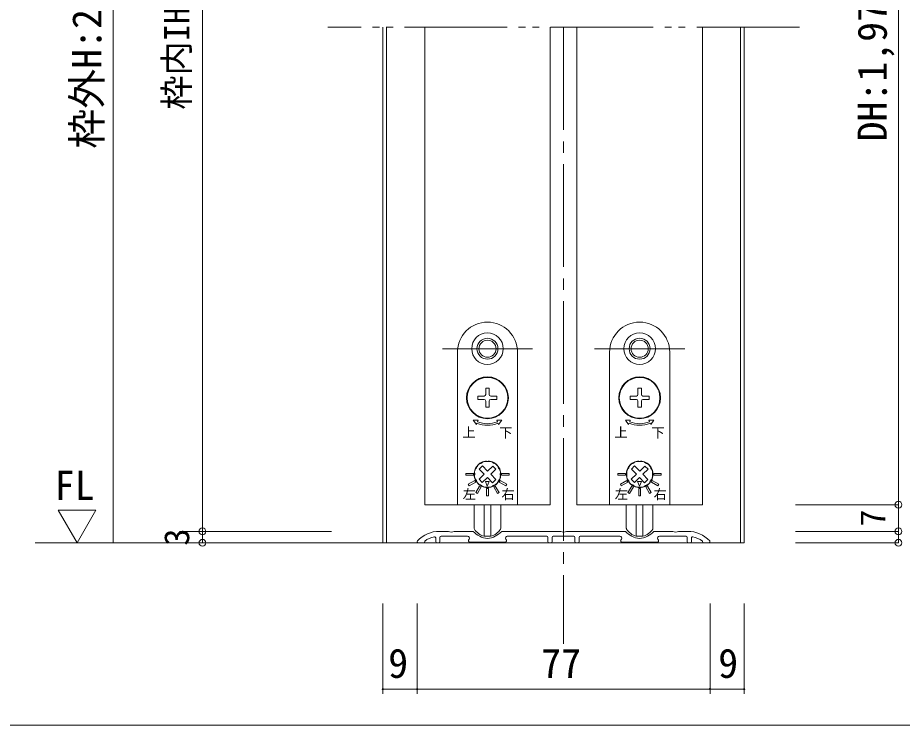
# Model space of a CAD drawing. Units: millimetres on the paper, enlarged 10 times, with parts at other scales. Extents: x -2000 to 2000, y -1385 to 1385.
# Drawn here: x -1253 to -478, y -68 to 552 of the extents above; entities that cross this region are included whole.
import ezdxf
from ezdxf.enums import TextEntityAlignment as Align

# ---------------------------------------------------------------- set-up
doc = ezdxf.new("R2010")
doc.units = ezdxf.units.MM
doc.header["$LTSCALE"] = 10
doc.header["$PDMODE"] = 32
doc.header["$PDSIZE"] = 6
for name, pattern in [('CHAIN2', [12, 9, -1, 1, -1]), ('DOUBLE_CHAIN2', [12.8, 9, -1, 0.6, -0.6, 0.6, -1]), ('USER1', [19.05, 12.7, -6.35])]:
    doc.linetypes.add(name, pattern=pattern)
doc.layers.add('1-1_0', color=7, linetype='Continuous', lineweight=18)
doc.layers.add('2-0_18', color=7, linetype='Continuous', lineweight=18)
doc.styles.add('ＭＳ ゴシック', font='')
doc.styles.get('ＭＳ ゴシック').set_extended_font_data('MS Gothic')

msp = doc.modelspace()

# ---------------------------------------------------------------- linework, layer by layer
at = {"layer": '1-1_0'}
msp.add_lwpolyline([(380, -67.5), (-1950, -67.5), (-1950, 1335)], dxfattribs=at)
at = {"layer": '1-1_0', "lineweight": 20}
msp.add_lwpolyline([(380, -67.5), (-1950, -67.5), (-1950, 1335)], dxfattribs=at)
at = {"layer": '2-0_18', "color": 4, "lineweight": 9}
for p, q in [((-1169.34, 1036.22), (-1169.34, 92.4)), ((-1091, 916.22), (-1091, 102.4)), ((-481.12, 125.74), (-571.26, 125.74)), ((-481.12, 125.74), (-481.12, 102.4)), ((-1217.52, 121.09), (-1200.83, 92.4)), ((-1184.33, 121.09), (-1217.52, 121.09)), ((-1200.83, 92.4), (-1184.33, 121.09)), ((-1111, 102.4), (-977.92, 102.4)), ((-1091, 102.4), (-1091, 92.4)), ((-481.12, 102.4), (-571.26, 102.4)), ((-481.12, 102.4), (-481.12, 92.4)), ((-932.92, 92.4), (-1237.67, 92.4)), ((-1111, 92.4), (-977.92, 92.4)), ((-481.12, 92.4), (-571.26, 92.4))]:
    msp.add_line(p, q, dxfattribs=at)
at = {"layer": '2-0_18', "linetype": 'DOUBLE_CHAIN2', "lineweight": 20}
msp.add_line((-567.92, 544.07), (-981.26, 544.07), dxfattribs=at)
at = {"layer": '2-0_18', "lineweight": 20}
for p, q in [((-932.92, 544.07), (-932.92, 92.4)), ((-929.59, 544.07), (-929.59, 92.4)), ((-896.26, 544.07), (-896.26, 125.74)), ((-786.26, 544.07), (-786.26, 125.74)), ((-762.92, 544.07), (-762.92, 125.74)), ((-652.92, 544.07), (-652.92, 125.74)), ((-619.59, 544.07), (-619.59, 92.4)), ((-616.26, 544.07), (-616.26, 92.4)), ((-896.26, 125.74), (-786.26, 125.74)), ((-762.92, 125.74), (-652.92, 125.74)), ((-907.92, 92.4), (-932.92, 92.4)), ((-932.92, 39.07), (-932.92, -39.91)), ((-902.92, 39.07), (-902.92, -39.91)), ((-646.26, 39.07), (-646.26, -39.91)), ((-616.26, 39.07), (-616.26, -39.91)), ((-932.92, -35.74), (-646.26, -35.74)), ((-616.26, -35.74), (-646.26, -35.74))]:
    msp.add_line(p, q, dxfattribs=at)
at = {"layer": '2-0_18', "color": 4, "linetype": 'CHAIN2', "lineweight": 9}
msp.add_line((-774.59, 544.07), (-774.59, 3.84), dxfattribs=at)
at = {"layer": '2-0_18', "color": 2, "linetype": 'USER1'}
for p, q in [((-880.76, 262.4), (-801.76, 262.4)), ((-747.42, 262.4), (-668.42, 262.4))]:
    msp.add_line(p, q, dxfattribs=at)
at = {"layer": '2-0_18'}
for p, q in [((-867.59, 259.4), (-867.59, 125.74)), ((-814.92, 125.74), (-814.92, 259.4)), ((-734.26, 259.4), (-734.26, 125.74)), ((-681.59, 125.74), (-681.59, 259.4)), ((-839.76, 227.74), (-842.76, 227.74)), ((-842.76, 222.24), (-842.76, 227.74)), ((-839.76, 222.24), (-839.76, 227.74)), ((-706.42, 227.74), (-709.42, 227.74)), ((-709.42, 222.24), (-709.42, 227.74)), ((-706.42, 222.24), (-706.42, 227.74)), ((-844.09, 217.9), (-849.59, 217.9)), ((-832.92, 220.9), (-838.42, 220.9)), ((-832.92, 217.9), (-838.42, 217.9)), ((-832.92, 220.9), (-832.92, 217.9)), ((-710.76, 217.9), (-716.26, 217.9)), ((-699.59, 220.9), (-705.09, 220.9)), ((-699.59, 217.9), (-705.09, 217.9)), ((-699.59, 220.9), (-699.59, 217.9)), ((-842.76, 211.07), (-842.76, 216.57)), ((-839.76, 211.07), (-842.76, 211.07)), ((-839.76, 211.07), (-839.76, 216.57)), ((-709.42, 211.07), (-709.42, 216.57)), ((-706.42, 211.07), (-709.42, 211.07)), ((-706.42, 211.07), (-706.42, 216.57)), ((-844.08, 152.44), (-848.51, 156.97)), ((-841.22, 155.23), (-836.69, 159.65)), ((-710.75, 152.44), (-715.17, 156.97)), ((-707.89, 155.23), (-703.36, 159.65)), ((-848.62, 148.01), (-844.08, 152.44)), ((-845.82, 145.15), (-848.62, 148.01)), ((-845.82, 145.15), (-841.29, 149.57)), ((-836.87, 145.04), (-841.29, 149.57)), ((-834, 147.83), (-836.87, 145.04)), ((-715.28, 148.01), (-710.75, 152.44)), ((-712.49, 145.15), (-715.28, 148.01)), ((-712.49, 145.15), (-707.96, 149.57)), ((-703.53, 145.04), (-707.96, 149.57)), ((-700.67, 147.83), (-703.53, 145.04)), ((-867.59, 125.74), (-814.92, 125.74)), ((-852.92, 105.29), (-852.92, 125.74)), ((-844.17, 125.74), (-844.17, 98.22)), ((-838.34, 125.74), (-838.34, 98.22)), ((-829.59, 125.74), (-829.59, 105.29)), ((-734.26, 125.74), (-681.59, 125.74)), ((-719.59, 105.29), (-719.59, 125.74)), ((-710.84, 125.74), (-710.84, 98.22)), ((-705.01, 125.74), (-705.01, 98.22)), ((-696.26, 125.74), (-696.26, 105.29)), ((-883.3, 102.4), (-875.42, 102.4)), ((-853.76, 102.4), (-870.42, 102.4)), ((-828.76, 102.4), (-777.09, 102.4)), ((-772.09, 102.4), (-720.42, 102.4)), ((-695.42, 102.4), (-678.76, 102.4)), ((-665.88, 102.4), (-673.76, 102.4)), ((-896.26, 93.4), (-896.26, 93.93)), ((-886.59, 96.63), (-886.59, 93.4)), ((-882.92, 93.4), (-882.92, 97.07)), ((-881.92, 98.07), (-858.65, 98.07)), ((-873.26, 98.07), (-858.65, 98.07)), ((-857.79, 94.57), (-857.21, 95.57)), ((-856.92, 93.07), (-841.26, 93.07)), ((-844.17, 98.22), (-838.34, 98.22)), ((-825.59, 93.07), (-841.26, 93.07)), ((-824.72, 94.57), (-825.3, 95.57)), ((-789.26, 98.07), (-823.86, 98.07)), ((-788.26, 97.07), (-788.26, 93.4)), ((-784.59, 93.4), (-784.59, 97.07)), ((-765.59, 98.07), (-783.59, 98.07)), ((-764.59, 93.4), (-764.59, 97.07)), ((-760.92, 97.07), (-760.92, 93.4)), ((-759.92, 98.07), (-725.32, 98.07)), ((-724.46, 94.57), (-723.88, 95.57)), ((-723.59, 93.07), (-707.92, 93.07)), ((-710.84, 98.22), (-705.01, 98.22)), ((-692.26, 93.07), (-707.92, 93.07)), ((-691.39, 94.57), (-691.97, 95.57)), ((-667.26, 98.07), (-690.53, 98.07)), ((-666.26, 93.4), (-666.26, 97.07)), ((-662.59, 96.63), (-662.59, 93.4)), ((-652.92, 93.4), (-652.92, 93.93)), ((-901.92, 92.4), (-897.26, 92.4)), ((-885.59, 92.4), (-883.92, 92.4)), ((-787.26, 92.4), (-785.59, 92.4)), ((-761.92, 92.4), (-763.59, 92.4)), ((-663.59, 92.4), (-665.26, 92.4)), ((-647.26, 92.4), (-651.92, 92.4))]:
    msp.add_line(p, q, dxfattribs=at)
at = {"layer": '2-0_18', "color": 4, "lineweight": 9}
msp.add_lwpolyline([(-481.12, 125.74), (-481.12, 889.55), (-481.12, 916.22)], dxfattribs=at)
at = {"layer": '2-0_18'}
for points in [[(-844.09, 220.9), (-849.59, 220.9), (-849.59, 217.9)], [(-710.76, 220.9), (-716.26, 220.9), (-716.26, 217.9)], [(-849.93, 198.46), (-849.42, 199.69), (-853.75, 199.69), (-850.95, 196), (-850.44, 197.23)], [(-832.07, 197.23), (-831.56, 196), (-828.76, 199.69), (-833.09, 199.69), (-832.58, 198.46)], [(-716.6, 198.46), (-716.09, 199.69), (-720.42, 199.69), (-717.62, 196), (-717.11, 197.23)], [(-698.74, 197.23), (-698.23, 196), (-695.43, 199.69), (-699.76, 199.69), (-699.25, 198.46)], [(-841.22, 155.23), (-845.65, 159.76), (-848.51, 156.97)], [(-834, 147.83), (-838.43, 152.37), (-833.9, 156.79), (-836.69, 159.65)], [(-707.89, 155.23), (-712.31, 159.76), (-715.17, 156.97)], [(-700.67, 147.83), (-705.09, 152.37), (-700.56, 156.79), (-703.36, 159.65)]]:
    msp.add_lwpolyline(points, dxfattribs=at)
for points in [[(-860.26, 151.57), (-853.59, 151.57), (-853.59, 153.24), (-860.26, 153.24)], [(-822.26, 153.24), (-828.92, 153.24), (-828.92, 151.57), (-822.26, 151.57)], [(-726.92, 151.57), (-720.26, 151.57), (-720.26, 153.24), (-726.92, 153.24)], [(-688.92, 153.24), (-695.59, 153.24), (-695.59, 151.57), (-688.92, 151.57)], [(-857.29, 142.18), (-851.52, 145.51), (-852.35, 146.96), (-858.13, 143.62)], [(-850.03, 135.53), (-846.7, 141.3), (-848.14, 142.14), (-851.48, 136.36)], [(-841.38, 142.07), (-839.67, 146.05), (-843, 146.09)], [(-840.42, 140.07), (-842.09, 140.07), (-842.09, 133.4), (-840.42, 133.4)], [(-831.03, 136.36), (-834.37, 142.14), (-835.81, 141.3), (-832.48, 135.53)], [(-824.39, 143.62), (-830.16, 146.96), (-830.99, 145.51), (-825.22, 142.18)], [(-723.96, 142.18), (-718.19, 145.51), (-719.02, 146.96), (-724.79, 143.62)], [(-716.7, 135.53), (-713.37, 141.3), (-714.81, 142.14), (-718.14, 136.36)], [(-708.05, 142.07), (-706.33, 146.05), (-709.67, 146.09)], [(-707.09, 140.07), (-708.76, 140.07), (-708.76, 133.4), (-707.09, 133.4)], [(-697.7, 136.36), (-701.03, 142.14), (-702.48, 141.3), (-699.14, 135.53)], [(-691.05, 143.62), (-696.83, 146.96), (-697.66, 145.51), (-691.89, 142.18)]]:
    msp.add_lwpolyline(points, close=True, dxfattribs=at)
at = {"layer": '2-0_18', "lineweight": 20}
msp.add_lwpolyline([(-646.26, 92.4), (-616.26, 92.4), (-932.92, 92.4)], dxfattribs=at)
at = {"layer": '2-0_18'}
for centre, radius in [((-841.26, 262.4), 13.83), ((-841.26, 262.4), 9.17), ((-707.92, 262.4), 13.83), ((-707.92, 262.4), 9.17), ((-841.26, 262.4), 7.5), ((-707.92, 262.4), 7.5), ((-841.26, 219.4), 18.33), ((-841.26, 219.4), 17.83), ((-707.92, 219.4), 18.33), ((-707.92, 219.4), 17.83)]:
    msp.add_circle(centre, radius, dxfattribs=at)
for centre, radius, start, end in [((-841.26, 259.4), 26.33, 0, 180), ((-707.92, 259.4), 26.33, 0, 180), ((-844.09, 222.24), 1.33, 270, 360), ((-844.09, 216.57), 1.33, 360, 90), ((-838.42, 222.24), 1.33, 180, 270), ((-838.42, 216.57), 1.33, 90, 180), ((-710.76, 222.24), 1.33, 270, 360), ((-710.76, 216.57), 1.33, 360, 90), ((-705.09, 222.24), 1.33, 180, 270), ((-705.09, 216.57), 1.33, 90, 180), ((-841.26, 219.4), 24, 247.5, 292.5), ((-841.26, 219.4), 22.67, 247.5, 292.5), ((-707.92, 219.4), 24, 247.5, 292.5), ((-707.92, 219.4), 22.67, 247.5, 292.5), ((-841.26, 152.4), 11.67, 98.90298, 201.09702), ((-843.8, 160.16), 3.33, 108.17431, 138.71996), ((-841.26, 152.4), 11.5, 100.42431, 108.17431), ((-842.73, 160.43), 3.33, 69.87866, 100.42431), ((-842.7, 161.62), 2.33, 72.61143, 98.90298), ((-841.26, 166.24), 2.5, 252.61143, 287.38857), ((-841.26, 152.4), 11.17, 86.90028, 91.69834), ((-839.58, 160.4), 3.33, 78.17431, 108.71996), ((-839.81, 161.62), 2.33, 81.09702, 107.38857), ((-841.26, 152.4), 11.67, 338.90298, 81.09702), ((-841.26, 152.4), 11.5, 70.42431, 78.17431), ((-838.52, 160.1), 3.33, 39.87866, 70.42431), ((-707.92, 152.4), 11.67, 98.90298, 201.09702), ((-710.47, 160.16), 3.33, 108.17431, 138.71996), ((-707.92, 152.4), 11.5, 100.42431, 108.17431), ((-709.4, 160.43), 3.33, 69.87866, 100.42431), ((-709.37, 161.62), 2.33, 72.61143, 98.90298), ((-707.92, 166.24), 2.5, 252.61143, 287.38857), ((-707.92, 152.4), 11.17, 86.90028, 91.69834), ((-706.25, 160.4), 3.33, 78.17431, 108.71996), ((-706.48, 161.62), 2.33, 81.09702, 107.38857), ((-707.92, 152.4), 11.67, 338.90298, 81.09702), ((-707.92, 152.4), 11.5, 70.42431, 78.17431), ((-705.19, 160.1), 3.33, 39.87866, 70.42431), ((-841.26, 152.4), 11.5, 160.42431, 168.17431), ((-848.95, 155.14), 3.33, 129.87866, 160.42431), ((-841.26, 152.4), 11.17, 146.90028, 151.69834), ((-847.34, 157.85), 3.33, 138.17431, 168.71996), ((-841.26, 152.4), 11.5, 130.42431, 138.17431), ((-846.55, 158.62), 3.33, 99.87866, 130.42431), ((-841.26, 152.4), 11.17, 116.90028, 121.69834), ((-841.26, 152.4), 11.17, 56.90028, 61.69834), ((-835.81, 158.49), 3.33, 48.17431, 78.71996), ((-841.26, 152.4), 11.5, 40.42431, 48.17431), ((-835.04, 157.7), 3.33, 9.87866, 40.42431), ((-841.26, 152.4), 11.17, 26.90028, 31.69834), ((-833.5, 154.95), 3.33, 18.17431, 48.71996), ((-841.26, 152.4), 11.5, 10.42431, 18.17431), ((-707.92, 152.4), 11.5, 160.42431, 168.17431), ((-715.62, 155.14), 3.33, 129.87866, 160.42431), ((-707.92, 152.4), 11.17, 146.90028, 151.69834), ((-714.01, 157.85), 3.33, 138.17431, 168.71996), ((-707.92, 152.4), 11.5, 130.42431, 138.17431), ((-713.22, 158.62), 3.33, 99.87866, 130.42431), ((-707.92, 152.4), 11.17, 116.90028, 121.69834), ((-707.92, 152.4), 11.17, 56.90028, 61.69834), ((-702.48, 158.49), 3.33, 48.17431, 78.71996), ((-707.92, 152.4), 11.5, 40.42431, 48.17431), ((-701.71, 157.7), 3.33, 9.87866, 40.42431), ((-707.92, 152.4), 11.17, 26.90028, 31.69834), ((-700.16, 154.95), 3.33, 18.17431, 48.71996), ((-707.92, 152.4), 11.5, 10.42431, 18.17431), ((-849.29, 150.92), 3.33, 159.87866, 190.42431), ((-849.25, 154.08), 3.33, 168.17431, 198.71996), ((-841.26, 152.4), 11.5, 190.42431, 198.17431), ((-841.26, 152.4), 11.17, 176.90028, 181.69834), ((-849.02, 149.85), 3.33, 198.17431, 228.71996), ((-849.96, 149.04), 2.33, 201.09702, 227.38857), ((-853.24, 145.49), 2.5, 12.61143, 47.38857), ((-841.26, 152.4), 11.17, 206.90028, 211.69834), ((-829.28, 145.49), 2.5, 132.61143, 167.38857), ((-833.56, 149.67), 3.33, 309.87866, 340.42431), ((-832.55, 149.04), 2.33, 312.61143, 338.90298), ((-841.26, 152.4), 11.5, 340.42431, 348.17431), ((-841.26, 152.4), 11.17, 356.90028, 1.69834), ((-833.26, 150.73), 3.33, 348.17431, 18.71996), ((-833.22, 153.88), 3.33, 339.87866, 10.42431), ((-715.95, 150.92), 3.33, 159.87866, 190.42431), ((-715.92, 154.08), 3.33, 168.17431, 198.71996), ((-707.92, 152.4), 11.5, 190.42431, 198.17431), ((-707.92, 152.4), 11.17, 176.90028, 181.69834), ((-715.68, 149.85), 3.33, 198.17431, 228.71996), ((-716.63, 149.04), 2.33, 201.09702, 227.38857), ((-719.9, 145.49), 2.5, 12.61143, 47.38857), ((-707.92, 152.4), 11.17, 206.90028, 211.69834), ((-695.94, 145.49), 2.5, 132.61143, 167.38857), ((-700.23, 149.67), 3.33, 309.87866, 340.42431), ((-699.22, 149.04), 2.33, 312.61143, 338.90298), ((-707.92, 152.4), 11.5, 340.42431, 348.17431), ((-707.92, 152.4), 11.17, 356.90028, 1.69834), ((-699.93, 150.73), 3.33, 348.17431, 18.71996), ((-699.89, 153.88), 3.33, 339.87866, 10.42431), ((-848.52, 146.54), 2.33, 192.61143, 218.90298), ((-847.47, 147.11), 3.33, 189.87866, 220.42431), ((-841.26, 152.4), 11.67, 218.90298, 321.09702), ((-841.26, 152.4), 11.5, 220.42431, 228.17431), ((-846.7, 146.32), 3.33, 228.17431, 258.71996), ((-841.26, 152.4), 11.17, 236.90028, 241.69834), ((-843.99, 144.71), 3.33, 219.87866, 250.42431), ((-841.26, 152.4), 11.5, 250.42431, 258.17431), ((-842.93, 144.41), 3.33, 258.17431, 288.71996), ((-841.26, 152.4), 11.17, 266.90028, 271.69834), ((-839.78, 144.37), 3.33, 249.87866, 280.42431), ((-841.26, 152.4), 11.5, 280.42431, 288.17431), ((-838.71, 144.64), 3.33, 288.17431, 318.71996), ((-841.26, 152.4), 11.17, 296.90028, 301.69834), ((-835.96, 146.18), 3.33, 279.87866, 310.42431), ((-841.26, 152.4), 11.5, 310.42431, 318.17431), ((-835.17, 146.96), 3.33, 318.17431, 348.71996), ((-833.99, 146.54), 2.33, 321.09702, 347.38857), ((-841.26, 152.4), 11.17, 326.90028, 331.69834), ((-715.19, 146.54), 2.33, 192.61143, 218.90298), ((-714.14, 147.11), 3.33, 189.87866, 220.42431), ((-707.92, 152.4), 11.67, 218.90298, 321.09702), ((-707.92, 152.4), 11.5, 220.42431, 228.17431), ((-713.37, 146.32), 3.33, 228.17431, 258.71996), ((-707.92, 152.4), 11.17, 236.90028, 241.69834), ((-710.66, 144.71), 3.33, 219.87866, 250.42431), ((-707.92, 152.4), 11.5, 250.42431, 258.17431), ((-709.6, 144.41), 3.33, 258.17431, 288.71996), ((-707.92, 152.4), 11.17, 266.90028, 271.69834), ((-706.45, 144.37), 3.33, 249.87866, 280.42431), ((-707.92, 152.4), 11.5, 280.42431, 288.17431), ((-705.38, 144.64), 3.33, 288.17431, 318.71996), ((-707.92, 152.4), 11.17, 296.90028, 301.69834), ((-702.63, 146.18), 3.33, 279.87866, 310.42431), ((-707.92, 152.4), 11.5, 310.42431, 318.17431), ((-701.84, 146.96), 3.33, 318.17431, 348.71996), ((-700.66, 146.54), 2.33, 321.09702, 347.38857), ((-707.92, 152.4), 11.17, 326.90028, 331.69834), ((-883.3, 75.74), 26.67, 90, 136.50339), ((-872.92, 106.76), 5.02, 240.13717, 299.86283), ((-838.24, 117.52), 21.67, 224.26307, 261.9973), ((-851.26, 105.29), 1.67, 180, 210.56067), ((-841.21, 111.22), 13.33, 210.56067, 257.16143), ((-844.27, 117.52), 21.67, 278.0027, 315.73693), ((-841.3, 111.22), 13.33, 282.83857, 329.43933), ((-831.26, 105.29), 1.67, 329.43933, 360), ((-774.59, 106.76), 5.02, 240.13717, 299.86283), ((-704.91, 117.52), 21.67, 224.26307, 261.9973), ((-717.92, 105.29), 1.67, 180, 210.56067), ((-707.88, 111.22), 13.33, 210.56067, 257.16143), ((-710.94, 117.52), 21.67, 278.0027, 315.73693), ((-707.97, 111.22), 13.33, 282.83857, 329.43933), ((-697.92, 105.29), 1.67, 329.43933, 360), ((-676.26, 106.76), 5.02, 240.13717, 299.86283), ((-665.88, 75.74), 26.67, 43.49661, 90), ((-901.92, 93.4), 1, 136.50339, 270), ((-897.26, 93.4), 1, 270, 0), ((-883.3, 75.74), 22.33, 101.58901, 125.44735), ((-887.59, 96.63), 1, 0, 101.58901), ((-885.59, 93.4), 1, 180, 270), ((-883.92, 93.4), 1, 270, 0), ((-881.92, 97.07), 1, 90, 180), ((-858.65, 96.4), 1.67, 330, 90), ((-856.92, 94.07), 1, 150, 270), ((-825.59, 94.07), 1, 270, 30), ((-823.86, 96.4), 1.67, 90, 210), ((-789.26, 97.07), 1, 0, 90), ((-787.26, 93.4), 1, 180, 270), ((-785.59, 93.4), 1, 270, 0), ((-783.59, 97.07), 1, 90, 180), ((-765.59, 97.07), 1, 0, 90), ((-763.59, 93.4), 1, 180, 270), ((-761.92, 93.4), 1, 270, 0), ((-759.92, 97.07), 1, 90, 180), ((-725.32, 96.4), 1.67, 330, 90), ((-723.59, 94.07), 1, 150, 270), ((-692.26, 94.07), 1, 270, 30), ((-690.53, 96.4), 1.67, 90, 210), ((-667.26, 97.07), 1, 0, 90), ((-665.26, 93.4), 1, 180, 270), ((-663.59, 93.4), 1, 270, 0), ((-661.59, 96.63), 1, 78.41099, 180), ((-665.88, 75.74), 22.33, 54.55265, 78.41099), ((-651.92, 93.4), 1, 180, 270), ((-647.26, 93.4), 1, 270, 43.49661)]:
    msp.add_arc(centre, radius, start, end, dxfattribs=at)
at = {"layer": '2-0_18', "lineweight": 20}
for centre, start, end in [((-932.92, -35.74), 0, 180), ((-932.92, -35.74), 180, 0), ((-902.92, -35.74), 0, 180), ((-902.92, -35.74), 180, 0), ((-646.26, -35.74), 0, 180), ((-646.26, -35.74), 180, 0), ((-616.26, -35.74), 0, 180), ((-616.26, -35.74), 180, 0)]:
    msp.add_arc(centre, 0.521, start, end, dxfattribs=at)
at = {"layer": '2-0_18', "color": 4}
for p in [(-481.12, 125.74), (-1091, 102.4), (-481.12, 102.4), (-1091, 92.4), (-481.12, 92.4)]:
    msp.add_point(p, dxfattribs=at)

# ---------------------------------------------------------------- texts
at = {"layer": '2-0_18', "style": 'ＭＳ ゴシック'}
for s, height, p in [('枠内IH:1,985', 21.99, (-1096, 471.81)), ('枠外H:2,024', 25.66, (-1171.84, 437.64)), ('DH:1,970', 25.66, (-483.62, 443.98)), ('7', 21.99, (-486.12, 106.57)), ('3', 21.99, (-1096, 89.9))]:
    msp.add_text(s, height=height, rotation=90, dxfattribs=at).set_placement(p, align=Align.BOTTOM_LEFT)
for s, height, p in [('上', 8.55, (-863.33, 182.34)), ('上', 8.55, (-730, 182.34)), ('下', 8.55, (-831.01, 182.08)), ('下', 8.55, (-697.68, 182.08)), ('FL', 25.66, (-1220.48, 122.2)), ('左', 8.55, (-863.02, 128.16)), ('右', 8.55, (-829.04, 128.08)), ('左', 8.55, (-729.69, 128.16)), ('右', 8.55, (-695.71, 128.08)), ('9', 25.66, (-928.2, -33.66)), ('77', 25.66, (-794.15, -33.66)), ('9', 25.66, (-639.05, -33.66))]:
    msp.add_text(s, height=height, dxfattribs=at).set_placement(p, align=Align.BOTTOM_LEFT)

doc.saveas('drawing.dxf')
